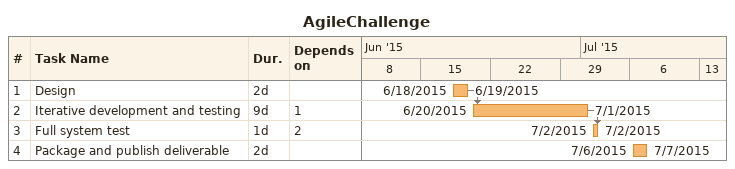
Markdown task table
AgileChallenge

| ID | Task | Duration | Start | Finish | Predecessors |
|---|---|---|---|---|---|
| 1 | Design | 2d | 2015-06-18 | 2015-06-19 |  |
| 2 | Iterative development and testing | 9d | 2015-06-20 | 2015-07-01 | 1 |
| 3 | Full system test | 1d | 2015-07-02 | 2015-07-02 | 2 |
| 4 | Package and publish deliverable | 2d | 2015-07-06 | 2015-07-07 |  |
